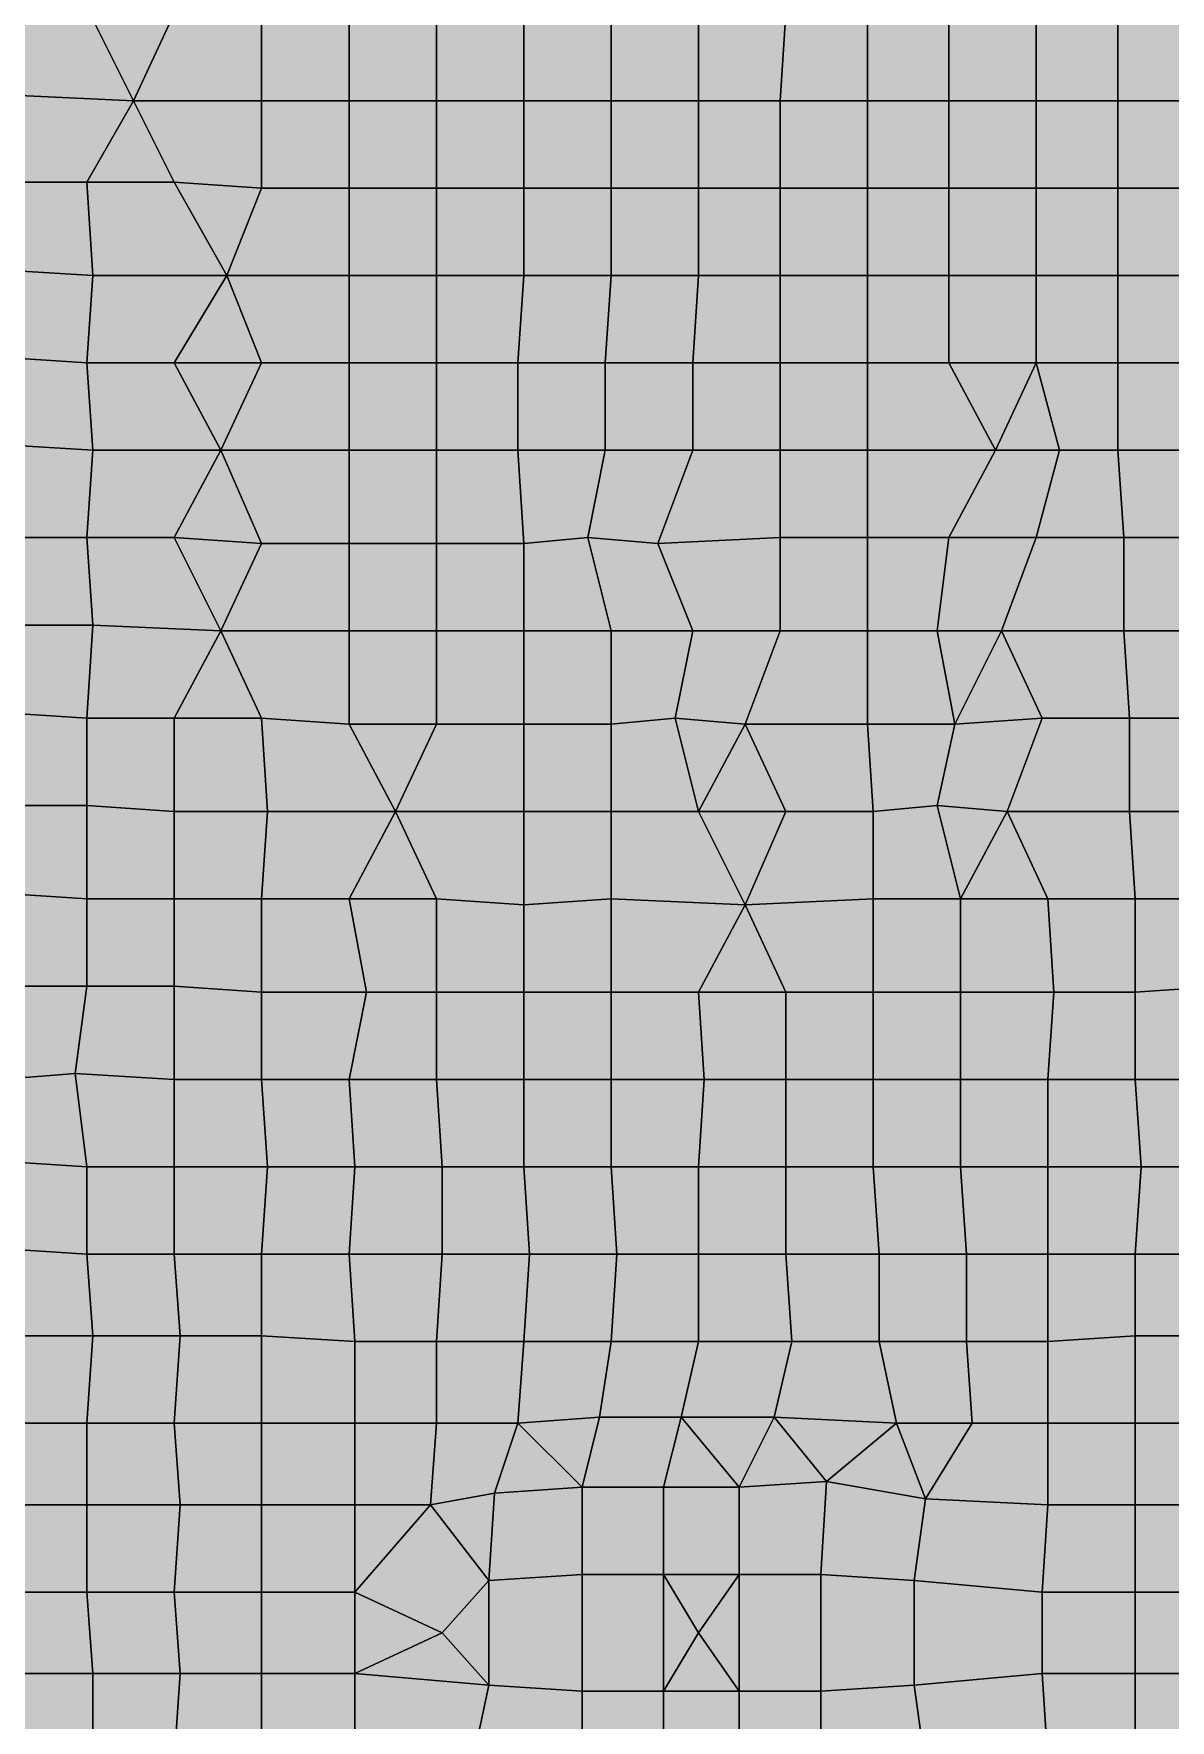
# Model space of a CAD drawing. Header units: metres. Extents: x -7480 to 79269, y -9100 to 45880.
# Drawn here: x 29757 to 33660, y 32180 to 37970 of the extents above; entities that cross this region are included whole.
import ezdxf

# ---------------------------------------------------------------- set-up
doc = ezdxf.new("R2010")
doc.units = ezdxf.units.M
for name, color, linetype in [('COLOR_1', 1, 'Continuous'), ('COLOR_181', 181, 'Continuous'), ('COLOR_3', 3, 'Continuous'), ('COLOR_5', 5, 'Continuous')]:
    doc.layers.add(name, color=color, linetype=linetype)

msp = doc.modelspace()

# ---------------------------------------------------------------- hatches: boundary and pattern name
at = {"layer": 'COLOR_1'}
for points in [[(32040, 37740), (32320, 37740), (32340, 38040), (32040, 38040)], [(30540, 33780), (30840, 33780), (30860, 34080), (30560, 34080)], [(30840, 33780), (31160, 33780), (31160, 34080), (30860, 34080)], [(31160, 33780), (31460, 33780), (31440, 34080), (31160, 34080)], [(31440, 34080), (31460, 33780), (31760, 33780), (31740, 34080)], [(31740, 34080), (31760, 33780), (32040, 33780), (32040, 34080)], [(32040, 33780), (32340, 33780), (32340, 34080), (32040, 34080)], [(32340, 33780), (32660, 33780), (32640, 34080), (32340, 34080)], [(32640, 34080), (32660, 33780), (32960, 33780), (32940, 34080)], [(32940, 34080), (32960, 33780), (33240, 33780), (33240, 34080)], [(33240, 33780), (33540, 33780), (33560, 34080), (33240, 34080)], [(33540, 33780), (33860, 33780), (33840, 34080), (33560, 34080)], [(30540, 33500), (30860, 33480), (30840, 33780), (30540, 33780)], [(32660, 33480), (32960, 33480), (32960, 33780), (32660, 33780)], [(32960, 33480), (33240, 33480), (33240, 33780), (32960, 33780)], [(33240, 33480), (33540, 33500), (33540, 33780), (33240, 33780)], [(30540, 33200), (30860, 33200), (30860, 33480), (30540, 33500)], [(30860, 33200), (31140, 33200), (31140, 33480), (30860, 33480)], [(31140, 33200), (31420, 33200), (31440, 33480), (31140, 33480)], [(31420, 33200), (31700, 33220), (31740, 33480), (31440, 33480)], [(31700, 33220), (31980, 33220), (32040, 33480), (31740, 33480)], [(31980, 33220), (32300, 33220), (32360, 33480), (32040, 33480)], [(32300, 33220), (32720, 33200), (32660, 33480), (32360, 33480)], [(32660, 33480), (32720, 33200), (32980, 33200), (32960, 33480)], [(32960, 33480), (32980, 33200), (33240, 33200), (33240, 33480)], [(33240, 33200), (33540, 33200), (33540, 33500), (33240, 33480)], [(30540, 32920), (30860, 32920), (30860, 33200), (30540, 33200)], [(30860, 32920), (31120, 32920), (31140, 33200), (30860, 33200)], [(31120, 32920), (31340, 32960), (31420, 33200), (31140, 33200)], [(31340, 32960), (31640, 32980), (31420, 33200)], [(31420, 33200), (31640, 32980), (31700, 33220)], [(31640, 32980), (31920, 32980), (31980, 33220), (31700, 33220)], [(31920, 32980), (32180, 32980), (31980, 33220)], [(32300, 33220), (32480, 33000), (32720, 33200)], [(32480, 33000), (32820, 32940), (32720, 33200)], [(32720, 33200), (32820, 32940), (32980, 33200)], [(32820, 32940), (33240, 32920), (33240, 33200), (32980, 33200)], [(33240, 32920), (33540, 32920), (33540, 33200), (33240, 33200)], [(31120, 32920), (31320, 32660), (31340, 32960)], [(30540, 32620), (30860, 32620), (30860, 32920), (30540, 32920)], [(30860, 32620), (31120, 32920), (30860, 32920)], [(30860, 32620), (31160, 32480), (31320, 32660), (31120, 32920)], [(31160, 32480), (31320, 32300), (31320, 32660)], [(31320, 32300), (31640, 32280), (31640, 32680), (31320, 32660)], [(32460, 32280), (32780, 32300), (32780, 32660), (32460, 32680)], [(30540, 32340), (30860, 32340), (30860, 32620), (30540, 32620)], [(30860, 32340), (31160, 32480), (30860, 32620)], [(30860, 32340), (31320, 32300), (31160, 32480)], [(30540, 32040), (30860, 32040), (30860, 32340), (30540, 32340)], [(30860, 32040), (31260, 32020), (31320, 32300), (30860, 32340)]]:
    msp.add_hatch(color=256, dxfattribs=at).paths.add_polyline_path(points)
at = {"layer": 'COLOR_181'}
for points in [[(29640, 38060), (29660, 37760), (30100, 37740), (29940, 38060)], [(29940, 38060), (30100, 37740), (30240, 38040)], [(30100, 37740), (30540, 37740), (30540, 38040), (30240, 38040)], [(30540, 37740), (30840, 37740), (30840, 38040), (30540, 38040)], [(30840, 37740), (31140, 37740), (31140, 38040), (30840, 38040)], [(31140, 37740), (31440, 37740), (31440, 38040), (31140, 38040)], [(31440, 37740), (31740, 37740), (31740, 38040), (31440, 38040)], [(31740, 37740), (32040, 37740), (32040, 38040), (31740, 38040)], [(32320, 37740), (32620, 37740), (32620, 38040), (32340, 38040)], [(32620, 37740), (32900, 37740), (32900, 38040), (32620, 38040)], [(32900, 37740), (33200, 37740), (33200, 38040), (32900, 38040)], [(33200, 37740), (33480, 37740), (33480, 38040), (33200, 38040)], [(33480, 37740), (33780, 37740), (33780, 38040), (33480, 38040)], [(29640, 37460), (29940, 37460), (30100, 37740), (29660, 37760)], [(29940, 37460), (30240, 37460), (30100, 37740)], [(30100, 37740), (30240, 37460), (30540, 37440), (30540, 37740)], [(30540, 37440), (30840, 37440), (30840, 37740), (30540, 37740)], [(30840, 37440), (31140, 37440), (31140, 37740), (30840, 37740)], [(31140, 37440), (31440, 37440), (31440, 37740), (31140, 37740)], [(31440, 37440), (31740, 37440), (31740, 37740), (31440, 37740)], [(31740, 37440), (32040, 37440), (32040, 37740), (31740, 37740)], [(32040, 37440), (32320, 37440), (32320, 37740), (32040, 37740)], [(32320, 37440), (32620, 37440), (32620, 37740), (32320, 37740)], [(32620, 37440), (32900, 37440), (32900, 37740), (32620, 37740)], [(32900, 37440), (33200, 37440), (33200, 37740), (32900, 37740)], [(33200, 37440), (33480, 37440), (33480, 37740), (33200, 37740)], [(33480, 37440), (33780, 37440), (33780, 37740), (33480, 37740)], [(29640, 37160), (29960, 37140), (29940, 37460), (29640, 37460)], [(29940, 37460), (29960, 37140), (30420, 37140), (30240, 37460)], [(30240, 37460), (30420, 37140), (30540, 37440)], [(30420, 37140), (30840, 37140), (30840, 37440), (30540, 37440)], [(30840, 37140), (31140, 37140), (31140, 37440), (30840, 37440)], [(31140, 37140), (31440, 37140), (31440, 37440), (31140, 37440)], [(31440, 37140), (31740, 37140), (31740, 37440), (31440, 37440)], [(31740, 37140), (32040, 37140), (32040, 37440), (31740, 37440)], [(32040, 37140), (32320, 37140), (32320, 37440), (32040, 37440)], [(32320, 37140), (32620, 37140), (32620, 37440), (32320, 37440)], [(32620, 37140), (32900, 37140), (32900, 37440), (32620, 37440)], [(32900, 37140), (33200, 37140), (33200, 37440), (32900, 37440)], [(33200, 37140), (33480, 37140), (33480, 37440), (33200, 37440)], [(33480, 37140), (33780, 37140), (33780, 37440), (33480, 37440)], [(29640, 36860), (29940, 36840), (29960, 37140), (29640, 37160)], [(29940, 36840), (30240, 36840), (30420, 37140), (29960, 37140)], [(30240, 36840), (30540, 36840), (30420, 37140)], [(30420, 37140), (30540, 36840), (30840, 36840), (30840, 37140)], [(30840, 36840), (31140, 36840), (31140, 37140), (30840, 37140)], [(31140, 36840), (31420, 36840), (31440, 37140), (31140, 37140)], [(31420, 36840), (31720, 36840), (31740, 37140), (31440, 37140)], [(31720, 36840), (32020, 36840), (32040, 37140), (31740, 37140)], [(32020, 36840), (32320, 36840), (32320, 37140), (32040, 37140)], [(32320, 36840), (32620, 36840), (32620, 37140), (32320, 37140)], [(32620, 36840), (32900, 36840), (32900, 37140), (32620, 37140)], [(32900, 36840), (33200, 36840), (33200, 37140), (32900, 37140)], [(33200, 36840), (33480, 36840), (33480, 37140), (33200, 37140)], [(33480, 36840), (33780, 36840), (33780, 37140), (33480, 37140)], [(29640, 36560), (29960, 36540), (29940, 36840), (29640, 36860)], [(29940, 36840), (29960, 36540), (30400, 36540), (30240, 36840)], [(30240, 36840), (30400, 36540), (30540, 36840)], [(30400, 36540), (30840, 36540), (30840, 36840), (30540, 36840)], [(30840, 36540), (31140, 36540), (31140, 36840), (30840, 36840)], [(31140, 36540), (31420, 36540), (31420, 36840), (31140, 36840)], [(31420, 36540), (31720, 36540), (31720, 36840), (31420, 36840)], [(31720, 36540), (32020, 36540), (32020, 36840), (31720, 36840)], [(32020, 36540), (32320, 36540), (32320, 36840), (32020, 36840)], [(32320, 36540), (32620, 36540), (32620, 36840), (32320, 36840)], [(32620, 36540), (33060, 36540), (32900, 36840), (32620, 36840)], [(32900, 36840), (33060, 36540), (33200, 36840)], [(33060, 36540), (33280, 36540), (33200, 36840)], [(33200, 36840), (33280, 36540), (33480, 36540), (33480, 36840)], [(33480, 36540), (33780, 36540), (33780, 36840), (33480, 36840)], [(29640, 36240), (29940, 36240), (29960, 36540), (29640, 36560)], [(29940, 36240), (30240, 36240), (30400, 36540), (29960, 36540)], [(30240, 36240), (30540, 36220), (30400, 36540)], [(30400, 36540), (30540, 36220), (30840, 36220), (30840, 36540)], [(30840, 36220), (31140, 36220), (31140, 36540), (30840, 36540)], [(31140, 36220), (31440, 36220), (31420, 36540), (31140, 36540)], [(31420, 36540), (31440, 36220), (31660, 36240), (31720, 36540)], [(31660, 36240), (31900, 36220), (32020, 36540), (31720, 36540)], [(31900, 36220), (32320, 36240), (32320, 36540), (32020, 36540)], [(32320, 36240), (32620, 36240), (32620, 36540), (32320, 36540)], [(32620, 36240), (32900, 36240), (33060, 36540), (32620, 36540)], [(32900, 36240), (33200, 36240), (33280, 36540), (33060, 36540)], [(33200, 36240), (33500, 36240), (33480, 36540), (33280, 36540)], [(33480, 36540), (33500, 36240), (33800, 36240), (33780, 36540)], [(29640, 35940), (29960, 35940), (29940, 36240), (29640, 36240)], [(29940, 36240), (29960, 35940), (30400, 35920), (30240, 36240)], [(30240, 36240), (30400, 35920), (30540, 36220)], [(30400, 35920), (30840, 35920), (30840, 36220), (30540, 36220)], [(30840, 35920), (31140, 35920), (31140, 36220), (30840, 36220)], [(31140, 35920), (31440, 35920), (31440, 36220), (31140, 36220)], [(31440, 35920), (31740, 35920), (31660, 36240), (31440, 36220)], [(31660, 36240), (31740, 35920), (32020, 35920), (31900, 36220)], [(31900, 36220), (32020, 35920), (32320, 35920), (32320, 36240)], [(32320, 35920), (32620, 35920), (32620, 36240), (32320, 36240)], [(32620, 35920), (32860, 35920), (32900, 36240), (32620, 36240)], [(32860, 35920), (33080, 35920), (33200, 36240), (32900, 36240)], [(33080, 35920), (33500, 35920), (33500, 36240), (33200, 36240)], [(33500, 35920), (33800, 35920), (33800, 36240), (33500, 36240)], [(29640, 35640), (29940, 35620), (29960, 35940), (29640, 35940)], [(29940, 35620), (30240, 35620), (30400, 35920), (29960, 35940)], [(30240, 35620), (30540, 35620), (30400, 35920)], [(30400, 35920), (30540, 35620), (30840, 35600), (30840, 35920)], [(30840, 35600), (31140, 35600), (31140, 35920), (30840, 35920)], [(31140, 35600), (31440, 35600), (31440, 35920), (31140, 35920)], [(31440, 35600), (31740, 35600), (31740, 35920), (31440, 35920)], [(31740, 35600), (31960, 35620), (32020, 35920), (31740, 35920)], [(31960, 35620), (32200, 35600), (32320, 35920), (32020, 35920)], [(32200, 35600), (32620, 35600), (32620, 35920), (32320, 35920)], [(32620, 35600), (32920, 35600), (32860, 35920), (32620, 35920)], [(32860, 35920), (32920, 35600), (33080, 35920)], [(32920, 35600), (33220, 35620), (33080, 35920)], [(33080, 35920), (33220, 35620), (33520, 35620), (33500, 35920)], [(33500, 35920), (33520, 35620), (33820, 35620), (33800, 35920)], [(29640, 35320), (29940, 35320), (29940, 35620), (29640, 35640)], [(29940, 35320), (30240, 35300), (30240, 35620), (29940, 35620)], [(30240, 35300), (30560, 35300), (30540, 35620), (30240, 35620)], [(30540, 35620), (30560, 35300), (31000, 35300), (30840, 35600)], [(31740, 35300), (32040, 35300), (31960, 35620), (31740, 35600)], [(31960, 35620), (32040, 35300), (32200, 35600)], [(32860, 35320), (33100, 35300), (33220, 35620), (32920, 35600)], [(33100, 35300), (33520, 35300), (33520, 35620), (33220, 35620)], [(33520, 35300), (33820, 35300), (33820, 35620), (33520, 35620)], [(30840, 35600), (31000, 35300), (31140, 35600)], [(31000, 35300), (31440, 35300), (31440, 35600), (31140, 35600)], [(31440, 35300), (31740, 35300), (31740, 35600), (31440, 35600)], [(32040, 35300), (32340, 35300), (32200, 35600)], [(32200, 35600), (32340, 35300), (32640, 35300), (32620, 35600)], [(32620, 35600), (32640, 35300), (32860, 35320), (32920, 35600)], [(29640, 35020), (29940, 35000), (29940, 35320), (29640, 35320)], [(29940, 35000), (30240, 35000), (30240, 35300), (29940, 35320)], [(32640, 35000), (32940, 35000), (32860, 35320), (32640, 35300)], [(32860, 35320), (32940, 35000), (33100, 35300)], [(30240, 35000), (30540, 35000), (30560, 35300), (30240, 35300)], [(30540, 35000), (30840, 35000), (31000, 35300), (30560, 35300)], [(30840, 35000), (31140, 35000), (31000, 35300)], [(31000, 35300), (31140, 35000), (31440, 34980), (31440, 35300)], [(31440, 34980), (31740, 35000), (31740, 35300), (31440, 35300)], [(31740, 35000), (32200, 34980), (32040, 35300), (31740, 35300)], [(32040, 35300), (32200, 34980), (32340, 35300)], [(32200, 34980), (32640, 35000), (32640, 35300), (32340, 35300)], [(32940, 35000), (33240, 35000), (33100, 35300)], [(33100, 35300), (33240, 35000), (33540, 35000), (33520, 35300)], [(33520, 35300), (33540, 35000), (33840, 35000), (33820, 35300)], [(29640, 34700), (29940, 34700), (29940, 35000), (29640, 35020)], [(29940, 34700), (30240, 34700), (30240, 35000), (29940, 35000)], [(30240, 34700), (30540, 34680), (30540, 35000), (30240, 35000)], [(30540, 34680), (30900, 34680), (30840, 35000), (30540, 35000)], [(30840, 35000), (30900, 34680), (31140, 34680), (31140, 35000)], [(31140, 34680), (31440, 34680), (31440, 34980), (31140, 35000)], [(31440, 34680), (31740, 34680), (31740, 35000), (31440, 34980)], [(31740, 34680), (32040, 34680), (32200, 34980), (31740, 35000)], [(32040, 34680), (32340, 34680), (32200, 34980)], [(32200, 34980), (32340, 34680), (32640, 34680), (32640, 35000)], [(32640, 34680), (32940, 34680), (32940, 35000), (32640, 35000)], [(32940, 34680), (33260, 34680), (33240, 35000), (32940, 35000)], [(33240, 35000), (33260, 34680), (33540, 34680), (33540, 35000)], [(33540, 34680), (33840, 34700), (33840, 35000), (33540, 35000)], [(29640, 34380), (29900, 34400), (29940, 34700), (29640, 34700)], [(29900, 34400), (30240, 34380), (30240, 34700), (29940, 34700)], [(30240, 34380), (30540, 34380), (30540, 34680), (30240, 34700)], [(33540, 34380), (33840, 34380), (33840, 34700), (33540, 34680)], [(30540, 34380), (30840, 34380), (30900, 34680), (30540, 34680)], [(30840, 34380), (31140, 34380), (31140, 34680), (30900, 34680)], [(31140, 34380), (31440, 34380), (31440, 34680), (31140, 34680)], [(31440, 34380), (31740, 34380), (31740, 34680), (31440, 34680)], [(31740, 34380), (32060, 34380), (32040, 34680), (31740, 34680)], [(32040, 34680), (32060, 34380), (32340, 34380), (32340, 34680)], [(32340, 34380), (32640, 34380), (32640, 34680), (32340, 34680)], [(32640, 34380), (32940, 34380), (32940, 34680), (32640, 34680)], [(32940, 34380), (33240, 34380), (33260, 34680), (32940, 34680)], [(33240, 34380), (33540, 34380), (33540, 34680), (33260, 34680)], [(29640, 34100), (29940, 34080), (29900, 34400), (29640, 34380)], [(29900, 34400), (29940, 34080), (30240, 34080), (30240, 34380)], [(30240, 34080), (30560, 34080), (30540, 34380), (30240, 34380)], [(30540, 34380), (30560, 34080), (30860, 34080), (30840, 34380)], [(30840, 34380), (30860, 34080), (31160, 34080), (31140, 34380)], [(31140, 34380), (31160, 34080), (31440, 34080), (31440, 34380)], [(31440, 34080), (31740, 34080), (31740, 34380), (31440, 34380)], [(31740, 34080), (32040, 34080), (32060, 34380), (31740, 34380)], [(32040, 34080), (32340, 34080), (32340, 34380), (32060, 34380)], [(32340, 34080), (32640, 34080), (32640, 34380), (32340, 34380)], [(32640, 34080), (32940, 34080), (32940, 34380), (32640, 34380)], [(32940, 34080), (33240, 34080), (33240, 34380), (32940, 34380)], [(33240, 34080), (33560, 34080), (33540, 34380), (33240, 34380)], [(33540, 34380), (33560, 34080), (33840, 34080), (33840, 34380)], [(29640, 33800), (29940, 33780), (29940, 34080), (29640, 34100)], [(29940, 33780), (30240, 33780), (30240, 34080), (29940, 34080)], [(30240, 33780), (30540, 33780), (30560, 34080), (30240, 34080)], [(29640, 33500), (29960, 33500), (29940, 33780), (29640, 33800)], [(29940, 33780), (29960, 33500), (30260, 33500), (30240, 33780)], [(30240, 33780), (30260, 33500), (30540, 33500), (30540, 33780)], [(30840, 33780), (30860, 33480), (31140, 33480), (31160, 33780)], [(31140, 33480), (31440, 33480), (31460, 33780), (31160, 33780)], [(31440, 33480), (31740, 33480), (31760, 33780), (31460, 33780)], [(31740, 33480), (32040, 33480), (32040, 33780), (31760, 33780)], [(32040, 33480), (32360, 33480), (32340, 33780), (32040, 33780)], [(32340, 33780), (32360, 33480), (32660, 33480), (32660, 33780)], [(33540, 33500), (33840, 33500), (33860, 33780), (33540, 33780)], [(29640, 33200), (29940, 33200), (29960, 33500), (29640, 33500)], [(29940, 33200), (30240, 33200), (30260, 33500), (29960, 33500)], [(30240, 33200), (30540, 33200), (30540, 33500), (30260, 33500)], [(33540, 33200), (33840, 33200), (33840, 33500), (33540, 33500)], [(29640, 32920), (29940, 32920), (29940, 33200), (29640, 33200)], [(29940, 32920), (30260, 32920), (30240, 33200), (29940, 33200)], [(30240, 33200), (30260, 32920), (30540, 32920), (30540, 33200)], [(33540, 32920), (33840, 32920), (33840, 33200), (33540, 33200)], [(29640, 32620), (29940, 32620), (29940, 32920), (29640, 32920)], [(29940, 32620), (30240, 32620), (30260, 32920), (29940, 32920)], [(30240, 32620), (30540, 32620), (30540, 32920), (30260, 32920)], [(33540, 32620), (33840, 32620), (33840, 32920), (33540, 32920)], [(31640, 32280), (31920, 32280), (31920, 32680), (31640, 32680)], [(31920, 32280), (32040, 32480), (31920, 32680)], [(31920, 32680), (32040, 32480), (32180, 32680)], [(32040, 32480), (32180, 32280), (32180, 32680)], [(32180, 32280), (32460, 32280), (32460, 32680), (32180, 32680)], [(29640, 32340), (29960, 32340), (29940, 32620), (29640, 32620)], [(29940, 32620), (29960, 32340), (30260, 32340), (30240, 32620)], [(30240, 32620), (30260, 32340), (30540, 32340), (30540, 32620)], [(33540, 32340), (33860, 32340), (33840, 32620), (33540, 32620)], [(31920, 32280), (32180, 32280), (32040, 32480)], [(29640, 32040), (29960, 32040), (29960, 32340), (29640, 32340)], [(29960, 32040), (30240, 32040), (30260, 32340), (29960, 32340)], [(30240, 32040), (30540, 32040), (30540, 32340), (30260, 32340)], [(33540, 32040), (33840, 32040), (33860, 32340), (33540, 32340)]]:
    msp.add_hatch(color=256, dxfattribs=at).paths.add_polyline_path(points)
at = {"layer": 'COLOR_3'}
for points in [[(31980, 33220), (32180, 32980), (32300, 33220)], [(32180, 32980), (32480, 33000), (32300, 33220)], [(31320, 32660), (31640, 32680), (31640, 32980), (31340, 32960)], [(31640, 32680), (31920, 32680), (31920, 32980), (31640, 32980)], [(31920, 32680), (32180, 32680), (32180, 32980), (31920, 32980)], [(32780, 32660), (33220, 32620), (33240, 32920), (32820, 32940)], [(33220, 32620), (33540, 32620), (33540, 32920), (33240, 32920)], [(32780, 32300), (33220, 32340), (33220, 32620), (32780, 32660)], [(33220, 32340), (33540, 32340), (33540, 32620), (33220, 32620)], [(32780, 32300), (32820, 32020), (33240, 32040), (33220, 32340)], [(33220, 32340), (33240, 32040), (33540, 32040), (33540, 32340)], [(31260, 32020), (31640, 31980), (31640, 32280), (31320, 32300)], [(31640, 31980), (31920, 31980), (31920, 32280), (31640, 32280)], [(31920, 31980), (32180, 31980), (32180, 32280), (31920, 32280)]]:
    msp.add_hatch(color=256, dxfattribs=at).paths.add_polyline_path(points)
at = {"layer": 'COLOR_5'}
for points in [[(32180, 32680), (32460, 32680), (32480, 33000), (32180, 32980)], [(32460, 32680), (32780, 32660), (32820, 32940), (32480, 33000)], [(32180, 31980), (32460, 31980), (32460, 32280), (32180, 32280)], [(32460, 31980), (32820, 32020), (32780, 32300), (32460, 32280)]]:
    msp.add_hatch(color=256, dxfattribs=at).paths.add_polyline_path(points)

# ---------------------------------------------------------------- linework, layer by layer
at = {"layer": 'COLOR_1'}
for points in [[(32040, 37740), (32320, 37740), (32340, 38040), (32040, 38040)], [(30540, 33780), (30840, 33780), (30860, 34080), (30560, 34080)], [(30840, 33780), (31160, 33780), (31160, 34080), (30860, 34080)], [(31160, 33780), (31460, 33780), (31440, 34080), (31160, 34080)], [(31440, 34080), (31460, 33780), (31760, 33780), (31740, 34080)], [(31740, 34080), (31760, 33780), (32040, 33780), (32040, 34080)], [(32040, 33780), (32340, 33780), (32340, 34080), (32040, 34080)], [(32340, 33780), (32660, 33780), (32640, 34080), (32340, 34080)], [(32640, 34080), (32660, 33780), (32960, 33780), (32940, 34080)], [(32940, 34080), (32960, 33780), (33240, 33780), (33240, 34080)], [(33240, 33780), (33540, 33780), (33560, 34080), (33240, 34080)], [(33540, 33780), (33860, 33780), (33840, 34080), (33560, 34080)], [(30540, 33500), (30860, 33480), (30840, 33780), (30540, 33780)], [(32660, 33480), (32960, 33480), (32960, 33780), (32660, 33780)], [(32960, 33480), (33240, 33480), (33240, 33780), (32960, 33780)], [(33240, 33480), (33540, 33500), (33540, 33780), (33240, 33780)], [(30540, 33200), (30860, 33200), (30860, 33480), (30540, 33500)], [(30860, 33200), (31140, 33200), (31140, 33480), (30860, 33480)], [(31140, 33200), (31420, 33200), (31440, 33480), (31140, 33480)], [(31420, 33200), (31700, 33220), (31740, 33480), (31440, 33480)], [(31700, 33220), (31980, 33220), (32040, 33480), (31740, 33480)], [(31980, 33220), (32300, 33220), (32360, 33480), (32040, 33480)], [(32300, 33220), (32720, 33200), (32660, 33480), (32360, 33480)], [(32660, 33480), (32720, 33200), (32980, 33200), (32960, 33480)], [(32960, 33480), (32980, 33200), (33240, 33200), (33240, 33480)], [(33240, 33200), (33540, 33200), (33540, 33500), (33240, 33480)], [(30540, 32920), (30860, 32920), (30860, 33200), (30540, 33200)], [(30860, 32920), (31120, 32920), (31140, 33200), (30860, 33200)], [(31120, 32920), (31340, 32960), (31420, 33200), (31140, 33200)], [(31340, 32960), (31640, 32980), (31420, 33200)], [(31420, 33200), (31640, 32980), (31700, 33220)], [(31640, 32980), (31920, 32980), (31980, 33220), (31700, 33220)], [(31920, 32980), (32180, 32980), (31980, 33220)], [(32300, 33220), (32480, 33000), (32720, 33200)], [(32480, 33000), (32820, 32940), (32720, 33200)], [(32720, 33200), (32820, 32940), (32980, 33200)], [(32820, 32940), (33240, 32920), (33240, 33200), (32980, 33200)], [(33240, 32920), (33540, 32920), (33540, 33200), (33240, 33200)], [(31120, 32920), (31320, 32660), (31340, 32960)], [(30540, 32620), (30860, 32620), (30860, 32920), (30540, 32920)], [(30860, 32620), (31120, 32920), (30860, 32920)], [(30860, 32620), (31160, 32480), (31320, 32660), (31120, 32920)], [(31160, 32480), (31320, 32300), (31320, 32660)], [(31320, 32300), (31640, 32280), (31640, 32680), (31320, 32660)], [(32460, 32280), (32780, 32300), (32780, 32660), (32460, 32680)], [(30540, 32340), (30860, 32340), (30860, 32620), (30540, 32620)], [(30860, 32340), (31160, 32480), (30860, 32620)], [(30860, 32340), (31320, 32300), (31160, 32480)], [(30540, 32040), (30860, 32040), (30860, 32340), (30540, 32340)], [(30860, 32040), (31260, 32020), (31320, 32300), (30860, 32340)]]:
    msp.add_lwpolyline(points, close=True, dxfattribs=at)
at = {"layer": 'COLOR_181'}
for points in [[(29640, 38060), (29660, 37760), (30100, 37740), (29940, 38060)], [(29940, 38060), (30100, 37740), (30240, 38040)], [(30100, 37740), (30540, 37740), (30540, 38040), (30240, 38040)], [(30540, 37740), (30840, 37740), (30840, 38040), (30540, 38040)], [(30840, 37740), (31140, 37740), (31140, 38040), (30840, 38040)], [(31140, 37740), (31440, 37740), (31440, 38040), (31140, 38040)], [(31440, 37740), (31740, 37740), (31740, 38040), (31440, 38040)], [(31740, 37740), (32040, 37740), (32040, 38040), (31740, 38040)], [(32320, 37740), (32620, 37740), (32620, 38040), (32340, 38040)], [(32620, 37740), (32900, 37740), (32900, 38040), (32620, 38040)], [(32900, 37740), (33200, 37740), (33200, 38040), (32900, 38040)], [(33200, 37740), (33480, 37740), (33480, 38040), (33200, 38040)], [(33480, 37740), (33780, 37740), (33780, 38040), (33480, 38040)], [(29640, 37460), (29940, 37460), (30100, 37740), (29660, 37760)], [(29940, 37460), (30240, 37460), (30100, 37740)], [(30100, 37740), (30240, 37460), (30540, 37440), (30540, 37740)], [(30540, 37440), (30840, 37440), (30840, 37740), (30540, 37740)], [(30840, 37440), (31140, 37440), (31140, 37740), (30840, 37740)], [(31140, 37440), (31440, 37440), (31440, 37740), (31140, 37740)], [(31440, 37440), (31740, 37440), (31740, 37740), (31440, 37740)], [(31740, 37440), (32040, 37440), (32040, 37740), (31740, 37740)], [(32040, 37440), (32320, 37440), (32320, 37740), (32040, 37740)], [(32320, 37440), (32620, 37440), (32620, 37740), (32320, 37740)], [(32620, 37440), (32900, 37440), (32900, 37740), (32620, 37740)], [(32900, 37440), (33200, 37440), (33200, 37740), (32900, 37740)], [(33200, 37440), (33480, 37440), (33480, 37740), (33200, 37740)], [(33480, 37440), (33780, 37440), (33780, 37740), (33480, 37740)], [(29640, 37160), (29960, 37140), (29940, 37460), (29640, 37460)], [(29940, 37460), (29960, 37140), (30420, 37140), (30240, 37460)], [(30240, 37460), (30420, 37140), (30540, 37440)], [(30420, 37140), (30840, 37140), (30840, 37440), (30540, 37440)], [(30840, 37140), (31140, 37140), (31140, 37440), (30840, 37440)], [(31140, 37140), (31440, 37140), (31440, 37440), (31140, 37440)], [(31440, 37140), (31740, 37140), (31740, 37440), (31440, 37440)], [(31740, 37140), (32040, 37140), (32040, 37440), (31740, 37440)], [(32040, 37140), (32320, 37140), (32320, 37440), (32040, 37440)], [(32320, 37140), (32620, 37140), (32620, 37440), (32320, 37440)], [(32620, 37140), (32900, 37140), (32900, 37440), (32620, 37440)], [(32900, 37140), (33200, 37140), (33200, 37440), (32900, 37440)], [(33200, 37140), (33480, 37140), (33480, 37440), (33200, 37440)], [(33480, 37140), (33780, 37140), (33780, 37440), (33480, 37440)], [(29640, 36860), (29940, 36840), (29960, 37140), (29640, 37160)], [(29940, 36840), (30240, 36840), (30420, 37140), (29960, 37140)], [(30240, 36840), (30540, 36840), (30420, 37140)], [(30420, 37140), (30540, 36840), (30840, 36840), (30840, 37140)], [(30840, 36840), (31140, 36840), (31140, 37140), (30840, 37140)], [(31140, 36840), (31420, 36840), (31440, 37140), (31140, 37140)], [(31420, 36840), (31720, 36840), (31740, 37140), (31440, 37140)], [(31720, 36840), (32020, 36840), (32040, 37140), (31740, 37140)], [(32020, 36840), (32320, 36840), (32320, 37140), (32040, 37140)], [(32320, 36840), (32620, 36840), (32620, 37140), (32320, 37140)], [(32620, 36840), (32900, 36840), (32900, 37140), (32620, 37140)], [(32900, 36840), (33200, 36840), (33200, 37140), (32900, 37140)], [(33200, 36840), (33480, 36840), (33480, 37140), (33200, 37140)], [(33480, 36840), (33780, 36840), (33780, 37140), (33480, 37140)], [(29640, 36560), (29960, 36540), (29940, 36840), (29640, 36860)], [(29940, 36840), (29960, 36540), (30400, 36540), (30240, 36840)], [(30240, 36840), (30400, 36540), (30540, 36840)], [(30400, 36540), (30840, 36540), (30840, 36840), (30540, 36840)], [(30840, 36540), (31140, 36540), (31140, 36840), (30840, 36840)], [(31140, 36540), (31420, 36540), (31420, 36840), (31140, 36840)], [(31420, 36540), (31720, 36540), (31720, 36840), (31420, 36840)], [(31720, 36540), (32020, 36540), (32020, 36840), (31720, 36840)], [(32020, 36540), (32320, 36540), (32320, 36840), (32020, 36840)], [(32320, 36540), (32620, 36540), (32620, 36840), (32320, 36840)], [(32620, 36540), (33060, 36540), (32900, 36840), (32620, 36840)], [(32900, 36840), (33060, 36540), (33200, 36840)], [(33060, 36540), (33280, 36540), (33200, 36840)], [(33200, 36840), (33280, 36540), (33480, 36540), (33480, 36840)], [(33480, 36540), (33780, 36540), (33780, 36840), (33480, 36840)], [(29640, 36240), (29940, 36240), (29960, 36540), (29640, 36560)], [(29940, 36240), (30240, 36240), (30400, 36540), (29960, 36540)], [(30240, 36240), (30540, 36220), (30400, 36540)], [(30400, 36540), (30540, 36220), (30840, 36220), (30840, 36540)], [(30840, 36220), (31140, 36220), (31140, 36540), (30840, 36540)], [(31140, 36220), (31440, 36220), (31420, 36540), (31140, 36540)], [(31420, 36540), (31440, 36220), (31660, 36240), (31720, 36540)], [(31660, 36240), (31900, 36220), (32020, 36540), (31720, 36540)], [(31900, 36220), (32320, 36240), (32320, 36540), (32020, 36540)], [(32320, 36240), (32620, 36240), (32620, 36540), (32320, 36540)], [(32620, 36240), (32900, 36240), (33060, 36540), (32620, 36540)], [(32900, 36240), (33200, 36240), (33280, 36540), (33060, 36540)], [(33200, 36240), (33500, 36240), (33480, 36540), (33280, 36540)], [(33480, 36540), (33500, 36240), (33800, 36240), (33780, 36540)], [(29640, 35940), (29960, 35940), (29940, 36240), (29640, 36240)], [(29940, 36240), (29960, 35940), (30400, 35920), (30240, 36240)], [(30240, 36240), (30400, 35920), (30540, 36220)], [(30400, 35920), (30840, 35920), (30840, 36220), (30540, 36220)], [(30840, 35920), (31140, 35920), (31140, 36220), (30840, 36220)], [(31140, 35920), (31440, 35920), (31440, 36220), (31140, 36220)], [(31440, 35920), (31740, 35920), (31660, 36240), (31440, 36220)], [(31660, 36240), (31740, 35920), (32020, 35920), (31900, 36220)], [(31900, 36220), (32020, 35920), (32320, 35920), (32320, 36240)], [(32320, 35920), (32620, 35920), (32620, 36240), (32320, 36240)], [(32620, 35920), (32860, 35920), (32900, 36240), (32620, 36240)], [(32860, 35920), (33080, 35920), (33200, 36240), (32900, 36240)], [(33080, 35920), (33500, 35920), (33500, 36240), (33200, 36240)], [(33500, 35920), (33800, 35920), (33800, 36240), (33500, 36240)], [(29640, 35640), (29940, 35620), (29960, 35940), (29640, 35940)], [(29940, 35620), (30240, 35620), (30400, 35920), (29960, 35940)], [(30240, 35620), (30540, 35620), (30400, 35920)], [(30400, 35920), (30540, 35620), (30840, 35600), (30840, 35920)], [(30840, 35600), (31140, 35600), (31140, 35920), (30840, 35920)], [(31140, 35600), (31440, 35600), (31440, 35920), (31140, 35920)], [(31440, 35600), (31740, 35600), (31740, 35920), (31440, 35920)], [(31740, 35600), (31960, 35620), (32020, 35920), (31740, 35920)], [(31960, 35620), (32200, 35600), (32320, 35920), (32020, 35920)], [(32200, 35600), (32620, 35600), (32620, 35920), (32320, 35920)], [(32620, 35600), (32920, 35600), (32860, 35920), (32620, 35920)], [(32860, 35920), (32920, 35600), (33080, 35920)], [(32920, 35600), (33220, 35620), (33080, 35920)], [(33080, 35920), (33220, 35620), (33520, 35620), (33500, 35920)], [(33500, 35920), (33520, 35620), (33820, 35620), (33800, 35920)], [(29640, 35320), (29940, 35320), (29940, 35620), (29640, 35640)], [(29940, 35320), (30240, 35300), (30240, 35620), (29940, 35620)], [(30240, 35300), (30560, 35300), (30540, 35620), (30240, 35620)], [(30540, 35620), (30560, 35300), (31000, 35300), (30840, 35600)], [(31740, 35300), (32040, 35300), (31960, 35620), (31740, 35600)], [(31960, 35620), (32040, 35300), (32200, 35600)], [(32860, 35320), (33100, 35300), (33220, 35620), (32920, 35600)], [(33100, 35300), (33520, 35300), (33520, 35620), (33220, 35620)], [(33520, 35300), (33820, 35300), (33820, 35620), (33520, 35620)], [(30840, 35600), (31000, 35300), (31140, 35600)], [(31000, 35300), (31440, 35300), (31440, 35600), (31140, 35600)], [(31440, 35300), (31740, 35300), (31740, 35600), (31440, 35600)], [(32040, 35300), (32340, 35300), (32200, 35600)], [(32200, 35600), (32340, 35300), (32640, 35300), (32620, 35600)], [(32620, 35600), (32640, 35300), (32860, 35320), (32920, 35600)], [(29640, 35020), (29940, 35000), (29940, 35320), (29640, 35320)], [(29940, 35000), (30240, 35000), (30240, 35300), (29940, 35320)], [(32640, 35000), (32940, 35000), (32860, 35320), (32640, 35300)], [(32860, 35320), (32940, 35000), (33100, 35300)], [(30240, 35000), (30540, 35000), (30560, 35300), (30240, 35300)], [(30540, 35000), (30840, 35000), (31000, 35300), (30560, 35300)], [(30840, 35000), (31140, 35000), (31000, 35300)], [(31000, 35300), (31140, 35000), (31440, 34980), (31440, 35300)], [(31440, 34980), (31740, 35000), (31740, 35300), (31440, 35300)], [(31740, 35000), (32200, 34980), (32040, 35300), (31740, 35300)], [(32040, 35300), (32200, 34980), (32340, 35300)], [(32200, 34980), (32640, 35000), (32640, 35300), (32340, 35300)], [(32940, 35000), (33240, 35000), (33100, 35300)], [(33100, 35300), (33240, 35000), (33540, 35000), (33520, 35300)], [(33520, 35300), (33540, 35000), (33840, 35000), (33820, 35300)], [(29640, 34700), (29940, 34700), (29940, 35000), (29640, 35020)], [(29940, 34700), (30240, 34700), (30240, 35000), (29940, 35000)], [(30240, 34700), (30540, 34680), (30540, 35000), (30240, 35000)], [(30540, 34680), (30900, 34680), (30840, 35000), (30540, 35000)], [(30840, 35000), (30900, 34680), (31140, 34680), (31140, 35000)], [(31140, 34680), (31440, 34680), (31440, 34980), (31140, 35000)], [(31440, 34680), (31740, 34680), (31740, 35000), (31440, 34980)], [(31740, 34680), (32040, 34680), (32200, 34980), (31740, 35000)], [(32040, 34680), (32340, 34680), (32200, 34980)], [(32200, 34980), (32340, 34680), (32640, 34680), (32640, 35000)], [(32640, 34680), (32940, 34680), (32940, 35000), (32640, 35000)], [(32940, 34680), (33260, 34680), (33240, 35000), (32940, 35000)], [(33240, 35000), (33260, 34680), (33540, 34680), (33540, 35000)], [(33540, 34680), (33840, 34700), (33840, 35000), (33540, 35000)], [(29640, 34380), (29900, 34400), (29940, 34700), (29640, 34700)], [(29900, 34400), (30240, 34380), (30240, 34700), (29940, 34700)], [(30240, 34380), (30540, 34380), (30540, 34680), (30240, 34700)], [(33540, 34380), (33840, 34380), (33840, 34700), (33540, 34680)], [(30540, 34380), (30840, 34380), (30900, 34680), (30540, 34680)], [(30840, 34380), (31140, 34380), (31140, 34680), (30900, 34680)], [(31140, 34380), (31440, 34380), (31440, 34680), (31140, 34680)], [(31440, 34380), (31740, 34380), (31740, 34680), (31440, 34680)], [(31740, 34380), (32060, 34380), (32040, 34680), (31740, 34680)], [(32040, 34680), (32060, 34380), (32340, 34380), (32340, 34680)], [(32340, 34380), (32640, 34380), (32640, 34680), (32340, 34680)], [(32640, 34380), (32940, 34380), (32940, 34680), (32640, 34680)], [(32940, 34380), (33240, 34380), (33260, 34680), (32940, 34680)], [(33240, 34380), (33540, 34380), (33540, 34680), (33260, 34680)], [(29640, 34100), (29940, 34080), (29900, 34400), (29640, 34380)], [(29900, 34400), (29940, 34080), (30240, 34080), (30240, 34380)], [(30240, 34080), (30560, 34080), (30540, 34380), (30240, 34380)], [(30540, 34380), (30560, 34080), (30860, 34080), (30840, 34380)], [(30840, 34380), (30860, 34080), (31160, 34080), (31140, 34380)], [(31140, 34380), (31160, 34080), (31440, 34080), (31440, 34380)], [(31440, 34080), (31740, 34080), (31740, 34380), (31440, 34380)], [(31740, 34080), (32040, 34080), (32060, 34380), (31740, 34380)], [(32040, 34080), (32340, 34080), (32340, 34380), (32060, 34380)], [(32340, 34080), (32640, 34080), (32640, 34380), (32340, 34380)], [(32640, 34080), (32940, 34080), (32940, 34380), (32640, 34380)], [(32940, 34080), (33240, 34080), (33240, 34380), (32940, 34380)], [(33240, 34080), (33560, 34080), (33540, 34380), (33240, 34380)], [(33540, 34380), (33560, 34080), (33840, 34080), (33840, 34380)], [(29640, 33800), (29940, 33780), (29940, 34080), (29640, 34100)], [(29940, 33780), (30240, 33780), (30240, 34080), (29940, 34080)], [(30240, 33780), (30540, 33780), (30560, 34080), (30240, 34080)], [(29640, 33500), (29960, 33500), (29940, 33780), (29640, 33800)], [(29940, 33780), (29960, 33500), (30260, 33500), (30240, 33780)], [(30240, 33780), (30260, 33500), (30540, 33500), (30540, 33780)], [(30840, 33780), (30860, 33480), (31140, 33480), (31160, 33780)], [(31140, 33480), (31440, 33480), (31460, 33780), (31160, 33780)], [(31440, 33480), (31740, 33480), (31760, 33780), (31460, 33780)], [(31740, 33480), (32040, 33480), (32040, 33780), (31760, 33780)], [(32040, 33480), (32360, 33480), (32340, 33780), (32040, 33780)], [(32340, 33780), (32360, 33480), (32660, 33480), (32660, 33780)], [(33540, 33500), (33840, 33500), (33860, 33780), (33540, 33780)], [(29640, 33200), (29940, 33200), (29960, 33500), (29640, 33500)], [(29940, 33200), (30240, 33200), (30260, 33500), (29960, 33500)], [(30240, 33200), (30540, 33200), (30540, 33500), (30260, 33500)], [(33540, 33200), (33840, 33200), (33840, 33500), (33540, 33500)], [(29640, 32920), (29940, 32920), (29940, 33200), (29640, 33200)], [(29940, 32920), (30260, 32920), (30240, 33200), (29940, 33200)], [(30240, 33200), (30260, 32920), (30540, 32920), (30540, 33200)], [(33540, 32920), (33840, 32920), (33840, 33200), (33540, 33200)], [(29640, 32620), (29940, 32620), (29940, 32920), (29640, 32920)], [(29940, 32620), (30240, 32620), (30260, 32920), (29940, 32920)], [(30240, 32620), (30540, 32620), (30540, 32920), (30260, 32920)], [(33540, 32620), (33840, 32620), (33840, 32920), (33540, 32920)], [(31640, 32280), (31920, 32280), (31920, 32680), (31640, 32680)], [(31920, 32280), (32040, 32480), (31920, 32680)], [(31920, 32680), (32040, 32480), (32180, 32680)], [(32040, 32480), (32180, 32280), (32180, 32680)], [(32180, 32280), (32460, 32280), (32460, 32680), (32180, 32680)], [(29640, 32340), (29960, 32340), (29940, 32620), (29640, 32620)], [(29940, 32620), (29960, 32340), (30260, 32340), (30240, 32620)], [(30240, 32620), (30260, 32340), (30540, 32340), (30540, 32620)], [(33540, 32340), (33860, 32340), (33840, 32620), (33540, 32620)], [(31920, 32280), (32180, 32280), (32040, 32480)], [(29640, 32040), (29960, 32040), (29960, 32340), (29640, 32340)], [(29960, 32040), (30240, 32040), (30260, 32340), (29960, 32340)], [(30240, 32040), (30540, 32040), (30540, 32340), (30260, 32340)], [(33540, 32040), (33840, 32040), (33860, 32340), (33540, 32340)]]:
    msp.add_lwpolyline(points, close=True, dxfattribs=at)
at = {"layer": 'COLOR_3'}
for points in [[(31980, 33220), (32180, 32980), (32300, 33220)], [(32180, 32980), (32480, 33000), (32300, 33220)], [(31320, 32660), (31640, 32680), (31640, 32980), (31340, 32960)], [(31640, 32680), (31920, 32680), (31920, 32980), (31640, 32980)], [(31920, 32680), (32180, 32680), (32180, 32980), (31920, 32980)], [(32780, 32660), (33220, 32620), (33240, 32920), (32820, 32940)], [(33220, 32620), (33540, 32620), (33540, 32920), (33240, 32920)], [(32780, 32300), (33220, 32340), (33220, 32620), (32780, 32660)], [(33220, 32340), (33540, 32340), (33540, 32620), (33220, 32620)], [(32780, 32300), (32820, 32020), (33240, 32040), (33220, 32340)], [(33220, 32340), (33240, 32040), (33540, 32040), (33540, 32340)], [(31260, 32020), (31640, 31980), (31640, 32280), (31320, 32300)], [(31640, 31980), (31920, 31980), (31920, 32280), (31640, 32280)], [(31920, 31980), (32180, 31980), (32180, 32280), (31920, 32280)]]:
    msp.add_lwpolyline(points, close=True, dxfattribs=at)
at = {"layer": 'COLOR_5'}
for points in [[(32180, 32680), (32460, 32680), (32480, 33000), (32180, 32980)], [(32460, 32680), (32780, 32660), (32820, 32940), (32480, 33000)], [(32180, 31980), (32460, 31980), (32460, 32280), (32180, 32280)], [(32460, 31980), (32820, 32020), (32780, 32300), (32460, 32280)]]:
    msp.add_lwpolyline(points, close=True, dxfattribs=at)

doc.saveas('drawing.dxf')
